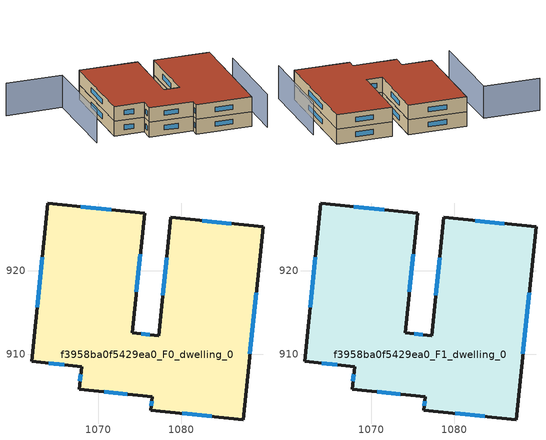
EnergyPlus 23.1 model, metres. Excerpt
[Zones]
f3958ba0f5429ea0_F0_dwelling_0
 floor ground (EU_floor_Construction): 1089.78,925.26 1087.39,902.13 1076.34,903.28 1076.51,904.9 1067.73,905.81 1068.01,908.51 1062.01,909.13 1063.98,928.09 1075.57,926.89 1074.09,912.56 1077.27,912.23 1078.74,926.41 z0
 wall outside (EU_wall_Construction): 1062.01,909.13 1068.01,908.51 1067.73,905.81 1076.51,904.9 1076.34,903.28 1087.39,902.13 1089.78,925.26 1078.74,926.41 1077.27,912.23 1074.09,912.56 1075.57,926.89 1063.98,928.09 1062.01,909.13 z0:3
 window (EU_Window_Construction): 1064.07,908.92 1065.96,908.72 / 1063.31,921.6 1062.69,915.62 / 1071.6,927.3 1067.95,927.68 / 1074.59,917.46 1075.06,921.98 / 1076.18,912.34 1075.18,912.45 / 1078.23,921.55 1077.77,917.08 / 1086,925.65 1082.52,926.02 / 1088.21,910.05 1088.96,917.34 / 1080.12,902.88 1083.6,902.52 / 1076.45,904.34 1076.4,903.83 / 1070.74,905.5 1073.5,905.21 / 1067.92,907.59 1067.83,906.74 z1.03:1.97
f3958ba0f5429ea0_F1_dwelling_0
 floor to f3958ba0f5429ea0_F0_dwelling_0 (EU_floor_Construction): 1089.78,925.26 1087.38,902.13 1076.34,903.28 1076.51,904.9 1067.73,905.81 1068.01,908.51 1062.01,909.13 1063.98,928.09 1075.57,926.89 1074.09,912.56 1077.27,912.23 1078.74,926.41 z3
 wall outside (EU_wall_Construction): 1062.01,909.13 1068.01,908.51 1067.73,905.81 1076.51,904.9 1076.34,903.28 1087.39,902.13 1089.78,925.26 1078.74,926.41 1077.27,912.23 1074.09,912.56 1075.57,926.89 1063.98,928.09 1062.01,909.13 z3:6
 window (EU_Window_Construction): 1064.07,908.92 1065.96,908.72 / 1063.31,921.6 1062.69,915.62 / 1071.6,927.3 1067.95,927.68 / 1074.59,917.46 1075.06,921.98 / 1076.18,912.34 1075.18,912.45 / 1078.23,921.55 1077.77,917.08 / 1086,925.65 1082.52,926.02 / 1088.21,910.05 1088.96,917.34 / 1080.12,902.88 1083.6,902.52 / 1076.45,904.34 1076.4,903.83 / 1070.74,905.5 1073.5,905.21 / 1067.92,907.59 1067.83,906.74 z4.03:4.97
 roof outside (EU_roof_Construction): 1087.39,902.13 1089.78,925.26 1078.74,926.41 1077.27,912.23 1074.09,912.56 1075.57,926.89 1063.98,928.09 1062.01,909.13 1068.01,908.51 1067.73,905.81 1076.51,904.9 1076.34,903.28 z6
shading: 1048.13,927.08 1059.38,926.02 / 1059.38,926.02 1057.64,907.65 z0:6.6; 1089.78,900.44 1091.79,919.26 z0:6.7
[Building]
EU S2 Campaign: North Axis=0; Terrain=City; Solar Distribution=FullExterior
[Site:Location]
Cape.Town.Intl.AP: Latitude=-33.965; Longitude=18.602; Time Zone=2; Elevation=46
[SizingPeriod:WeatherFileDays]
AnnualSizingPeriod: Begin Month=1; Begin Day of Month=1; End Month=12; End Day of Month=31; Day of Week for Start Day=Monday; Use Weather File Daylight Saving Period=No; Use Weather File Rain and Snow Indicators=No
[MATERIAL]
EU_InternalMass_Material: Roughness=MediumRough; Thickness=0.1; Conductivity=1; Density=1800; Specific Heat=900; Thermal Absorptance=0.9; Solar Absorptance=0.7; Visible Absorptance=0.7
[MATERIAL:NOMASS] Roughness=MediumRough; Thermal Absorptance=0.9; Solar Absorptance=0.7; Visible Absorptance=0.7
Name | Thermal Resistance
EU_wall_NoMass | 0.493876
EU_roof_NoMass | 0.449382
EU_floor_NoMass | 1.25
[WINDOWMATERIAL:SIMPLEGLAZINGSYSTEM]
EU_Window_SimpleGlazing: UFactor=4.4; Solar Heat Gain Coefficient=0.85; Visible Transmittance=0.85
[CONSTRUCTION]
EU_wall_Construction: EU_wall_NoMass
EU_roof_Construction: EU_roof_NoMass
EU_floor_Construction: EU_floor_NoMass
EU_Window_Construction: EU_Window_SimpleGlazing
EU_InternalMass_Construction: EU_InternalMass_Material
[ZONE] Type=1; Multiplier=1; Ceiling Height=autocalculate; Volume=1557.38; Floor Area=autocalculate; Part of Total Floor Area=Yes
f3958ba0f5429ea0_F0_dwelling_0; f3958ba0f5429ea0_F1_dwelling_0
[INTERNALMASS] Construction=EU_InternalMass_Construction; Surface Area=519.127
Name | Zone or ZoneList
f3958ba0f5429ea0_F0_dwelling_0_EU_InternalMass | f3958ba0f5429ea0_F0_dwelling_0
f3958ba0f5429ea0_F1_dwelling_0_EU_InternalMass | f3958ba0f5429ea0_F1_dwelling_0
[OTHEREQUIPMENT] Fuel Type=Electricity; Design Level Calculation Method=Watts/Area; Power per Zone Floor Area=1; Fraction Latent=0; Fraction Radiant=0; Fraction Lost=0; Carbon Dioxide Generation Rate=0; EndUse Subcategory=EU_Step8_InternalGains
Name | Zone or ZoneList or Space or SpaceList | Schedule
EU_Step8_InternalGain_f3958ba0f5429ea0_F0_dwelling_0_f000 | f3958ba0f5429ea0_F0_dwelling_0 | EU_Step8_GainSchedule_f3958ba0f5429ea0_F0_dwelling_0_f000
EU_Step8_InternalGain_f3958ba0f5429ea0_F1_dwelling_0_f000 | f3958ba0f5429ea0_F1_dwelling_0 | EU_Step8_GainSchedule_f3958ba0f5429ea0_F1_dwelling_0_f000
[ZONEVENTILATION:DESIGNFLOWRATE] Schedule=EU_AlwaysOn; Design Flow Rate Calculation Method=AirChanges/Hour; Air Changes per Hour=0.64; Ventilation Type=Natural; Fan Pressure Rise=0; Fan Total Efficiency=1; Constant Term Coefficient=1; Temperature Term Coefficient=0; Velocity Term Coefficient=0; Velocity Squared Term Coefficient=0; Minimum Indoor Temperature=-100; Maximum Indoor Temperature=100; Delta Temperature=-100; Minimum Outdoor Temperature=-100; Maximum Outdoor Temperature=100; Maximum Wind Speed=40
Name | Zone or ZoneList or Space or SpaceList
EU_ConstantAir_f3958ba0f5429ea0_F0_dwelling_0 | f3958ba0f5429ea0_F0_dwelling_0
EU_ConstantAir_f3958ba0f5429ea0_F1_dwelling_0 | f3958ba0f5429ea0_F1_dwelling_0
[HVACTEMPLATE:THERMOSTAT] Constant Heating Setpoint=20; Constant Cooling Setpoint=50
EU_HeatOnly_f3958ba0f5429ea0_F0_dwelling_0; EU_HeatOnly_f3958ba0f5429ea0_F1_dwelling_0
[HVACTEMPLATE:ZONE:IDEALLOADSAIRSYSTEM] System Availability Schedule=EU_AlwaysOn; Maximum Heating Supply Air Temperature=50; Minimum Cooling Supply Air Temperature=13; Maximum Heating Supply Air Humidity Ratio=0.0156; Minimum Cooling Supply Air Humidity Ratio=0.0077; Heating Limit=NoLimit; Cooling Limit=NoLimit; Heating Availability Schedule=EU_AlwaysOn; Cooling Availability Schedule=EU_CoolingOff; Dehumidification Control Type=ConstantSensibleHeatRatio; Cooling Sensible Heat Ratio=0.7; Dehumidification Setpoint=60; Humidification Control Type=None; Humidification Setpoint=30; Outdoor Air Method=None; Outdoor Air Flow Rate per Person=0.00944; Outdoor Air Flow Rate per Zone Floor Area=0; Outdoor Air Flow Rate per Zone=0; Demand Controlled Ventilation Type=None; Outdoor Air Economizer Type=NoEconomizer; Heat Recovery Type=None; Sensible Heat Recovery Effectiveness=0.7; Latent Heat Recovery Effectiveness=0.65
Name | Template Thermostat
f3958ba0f5429ea0_F0_dwelling_0 | EU_HeatOnly_f3958ba0f5429ea0_F0_dwelling_0
f3958ba0f5429ea0_F1_dwelling_0 | EU_HeatOnly_f3958ba0f5429ea0_F1_dwelling_0
[SIZING:ZONE] Zone Cooling Design Supply Air Temperature Input Method=SupplyAirTemperature; Zone Cooling Design Supply Air Temperature=13; Zone Heating Design Supply Air Temperature Input Method=SupplyAirTemperature; Zone Heating Design Supply Air Temperature=50; Zone Cooling Design Supply Air Humidity Ratio=0.008; Zone Heating Design Supply Air Humidity Ratio=0.008; Cooling Design Air Flow Method=DesignDay; Cooling Design Air Flow Rate=0; Cooling Minimum Air Flow per Zone Floor Area=0.000762; Cooling Minimum Air Flow=0; Cooling Minimum Air Flow Fraction=0.2; Heating Design Air Flow Method=DesignDay; Heating Design Air Flow Rate=0; Heating Maximum Air Flow per Zone Floor Area=0.002032; Heating Maximum Air Flow=0.141576; Heating Maximum Air Flow Fraction=0.3; Account for Dedicated Outdoor Air System=No; Dedicated Outdoor Air System Control Strategy=NeutralSupplyAir; Dedicated Outdoor Air Low Setpoint Temperature for Design=autosize; Dedicated Outdoor Air High Setpoint Temperature for Design=autosize; Zone Load Sizing Method=Sensible Load Only No Latent Load; Zone Latent Cooling Design Supply Air Humidity Ratio Input Method=HumidityRatioDifference; Zone Cooling Design Supply Air Humidity Ratio Difference=0.005; Zone Latent Heating Design Supply Air Humidity Ratio Input Method=HumidityRatioDifference; Zone Humidification Design Supply Air Humidity Ratio Difference=0.005
f3958ba0f5429ea0_F0_dwelling_0; f3958ba0f5429ea0_F1_dwelling_0
[SCHEDULE:CONSTANT]
Name | Hourly Value
EU_AlwaysOn | 1
EU_CoolingOff | 0
[SCHEDULE:FILE] Column Number=1; Rows to Skip at Top=0; Number of Hours of Data=8760; Column Separator=Comma; Interpolate to Timestep=No; Minutes per Item=60; Adjust Schedule for Daylight Savings=Yes
Name | File
EU_Step8_GainSchedule_f3958ba0f5429ea0_F0_dwelling_0_f000 | ../../schedules/f3958ba0f5429ea0/f3958ba0f5429ea0_F0_dwelling_0_f000_gain.csv
EU_Step8_GainSchedule_f3958ba0f5429ea0_F1_dwelling_0_f000 | ../../schedules/f3958ba0f5429ea0/f3958ba0f5429ea0_F1_dwelling_0_f000_gain.csv
